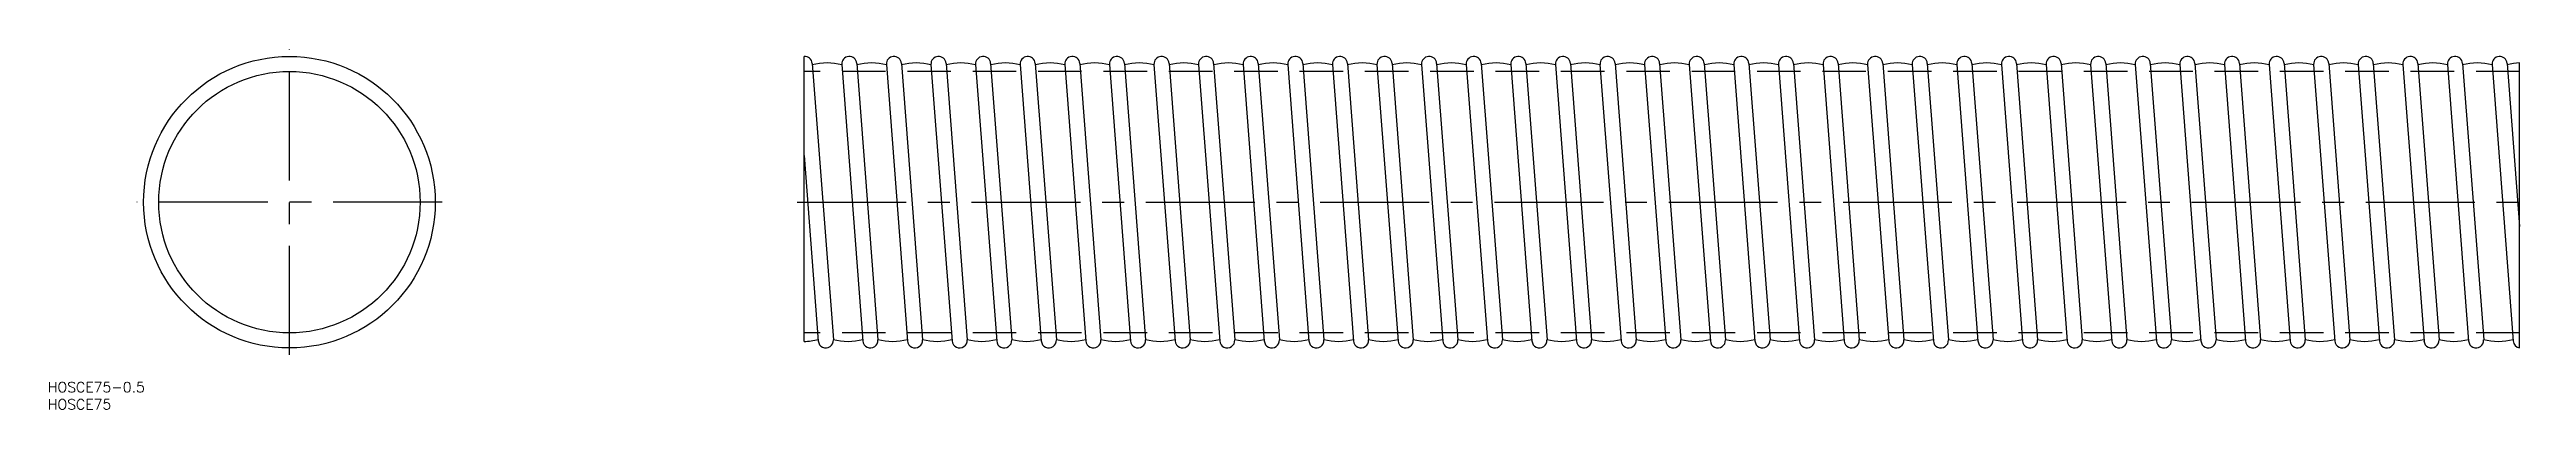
# Model space of a CAD drawing. Extents: x -70 to 652, y -60 to 44.
import ezdxf

# ---------------------------------------------------------------- set-up
doc = ezdxf.new("R2010")
doc.units = 0
doc.linetypes.add('CENTER', pattern=[50.8, 31.75, -6.35, 6.35, -6.35])
doc.linetypes.add('DASHED', pattern=[19.05, 12.7, -6.35])
doc.layers.get('0').update_dxf_attribs({"linetype": 'CONTINUOUS'})
doc.layers.add('CENTER', color=1, linetype='CENTER')
doc.styles.get("Standard").update_dxf_attribs({"font": 'txt.shx', "height": 3, "bigfont": 'bigfont.shx'})

msp = doc.modelspace()

# ---------------------------------------------------------------- linework, layer by layer
at = {"color": 7, "linetype": 'CONTINUOUS'}
for p, q in [((150, -40.6), (150, 42.49)), ((152.36, 40.47), (158.53, -40.13)), ((160.97, 40.13), (167.14, -40.47)), ((165.36, 40.47), (171.53, -40.13)), ((173.97, 40.13), (180.14, -40.47)), ((178.36, 40.47), (184.53, -40.13)), ((186.97, 40.13), (193.14, -40.47)), ((191.36, 40.47), (197.53, -40.13)), ((199.97, 40.13), (206.14, -40.47)), ((204.36, 40.47), (210.53, -40.13)), ((212.97, 40.13), (219.14, -40.47)), ((217.36, 40.47), (223.53, -40.13)), ((225.97, 40.13), (232.14, -40.47)), ((230.36, 40.47), (236.53, -40.13)), ((238.97, 40.13), (245.14, -40.47)), ((243.36, 40.47), (249.53, -40.13)), ((251.97, 40.13), (258.14, -40.47)), ((256.36, 40.47), (262.53, -40.13)), ((264.97, 40.13), (271.14, -40.47)), ((269.36, 40.47), (275.53, -40.13)), ((277.97, 40.13), (284.14, -40.47)), ((282.36, 40.47), (288.53, -40.13)), ((290.97, 40.13), (297.14, -40.47)), ((295.36, 40.47), (301.53, -40.13)), ((303.97, 40.13), (310.14, -40.47)), ((308.36, 40.47), (314.53, -40.13)), ((316.97, 40.13), (323.14, -40.47)), ((321.36, 40.47), (327.53, -40.13)), ((329.97, 40.13), (336.14, -40.47)), ((334.36, 40.47), (340.53, -40.13)), ((342.97, 40.13), (349.14, -40.47)), ((347.36, 40.47), (353.53, -40.13)), ((355.97, 40.13), (362.14, -40.47)), ((360.36, 40.47), (366.53, -40.13)), ((368.97, 40.13), (375.14, -40.47)), ((373.36, 40.47), (379.53, -40.13)), ((381.97, 40.13), (388.14, -40.47)), ((386.36, 40.47), (392.53, -40.13)), ((394.97, 40.13), (401.14, -40.47)), ((399.36, 40.47), (405.53, -40.13)), ((407.97, 40.13), (414.14, -40.47)), ((412.36, 40.47), (418.53, -40.13)), ((420.97, 40.13), (427.14, -40.47)), ((425.36, 40.47), (431.53, -40.13)), ((433.97, 40.13), (440.14, -40.47)), ((438.36, 40.47), (444.53, -40.13)), ((446.97, 40.13), (453.14, -40.47)), ((451.36, 40.47), (457.53, -40.13)), ((459.97, 40.13), (466.14, -40.47)), ((464.36, 40.47), (470.53, -40.13)), ((472.97, 40.13), (479.14, -40.47)), ((477.36, 40.47), (483.53, -40.13)), ((485.97, 40.13), (492.14, -40.47)), ((490.36, 40.47), (496.53, -40.13)), ((498.97, 40.13), (505.14, -40.47)), ((503.36, 40.47), (509.53, -40.13)), ((511.97, 40.13), (518.14, -40.47)), ((516.36, 40.47), (522.53, -40.13)), ((524.97, 40.13), (531.14, -40.47)), ((529.36, 40.47), (535.53, -40.13)), ((537.97, 40.13), (544.14, -40.47)), ((542.36, 40.47), (548.53, -40.13)), ((550.97, 40.13), (557.14, -40.47)), ((555.36, 40.47), (561.53, -40.13)), ((563.97, 40.13), (570.14, -40.47)), ((568.36, 40.47), (574.53, -40.13)), ((576.97, 40.13), (583.14, -40.47)), ((581.36, 40.47), (587.53, -40.13)), ((589.97, 40.13), (596.14, -40.47)), ((594.36, 40.47), (600.53, -40.13)), ((602.97, 40.13), (609.14, -40.47)), ((607.36, 40.47), (613.53, -40.13)), ((615.97, 40.13), (622.14, -40.47)), ((620.36, 40.47), (626.53, -40.13)), ((628.97, 40.13), (635.14, -40.47)), ((633.36, 40.47), (639.53, -40.13)), ((641.97, 40.13), (648.14, -40.47)), ((646.36, 40.47), (650, -7.11)), ((650, -42.47), (650, 40.58)), ((150, 13.65), (154.14, -40.47))]:
    msp.add_line(p, q, dxfattribs=at)
at = {"color": 3, "linetype": 'DASHED'}
for p, q in [((650, 38.1), (150, 38.1)), ((650, -38.1), (150, -38.1))]:
    msp.add_line(p, q, dxfattribs=at)
at = {"color": 7, "linetype": 'CONTINUOUS'}
for radius in [42.5, 38.1]:
    msp.add_circle((0, 0), radius, dxfattribs=at)
for centre, radius, start, end in [((150.17, 40.3), 2.2, 4.37293, 94.38572), ((156.69, 24.94), 15.66, 74.08783, 105.91217), ((163.17, 40.3), 2.2, 4.37293, 184.37293), ((169.69, 24.94), 15.66, 74.08783, 105.91217), ((176.17, 40.3), 2.2, 4.37293, 184.37293), ((182.69, 24.94), 15.66, 74.08783, 105.91217), ((189.17, 40.3), 2.2, 4.37293, 184.37293), ((195.69, 24.94), 15.66, 74.08783, 105.91217), ((202.17, 40.3), 2.2, 4.37293, 184.37293), ((208.69, 24.94), 15.66, 74.08783, 105.91217), ((215.17, 40.3), 2.2, 4.37293, 184.37293), ((221.69, 24.94), 15.66, 74.08783, 105.91217), ((228.17, 40.3), 2.2, 4.37293, 184.37293), ((234.69, 24.94), 15.66, 74.08783, 105.91217), ((241.17, 40.3), 2.2, 4.37293, 184.37293), ((247.69, 24.94), 15.66, 74.08783, 105.91217), ((254.17, 40.3), 2.2, 4.37293, 184.37293), ((260.69, 24.94), 15.66, 74.08783, 105.91217), ((267.17, 40.3), 2.2, 4.37293, 184.37293), ((273.69, 24.94), 15.66, 74.08783, 105.91217), ((280.17, 40.3), 2.2, 4.37293, 184.37293), ((286.69, 24.94), 15.66, 74.08783, 105.91217), ((293.17, 40.3), 2.2, 4.37293, 184.37293), ((299.69, 24.94), 15.66, 74.08783, 105.91217), ((306.17, 40.3), 2.2, 4.37293, 184.37293), ((312.69, 24.94), 15.66, 74.08783, 105.91217), ((319.17, 40.3), 2.2, 4.37293, 184.37293), ((325.69, 24.94), 15.66, 74.08783, 105.91217), ((332.17, 40.3), 2.2, 4.37293, 184.37293), ((338.69, 24.94), 15.66, 74.08783, 105.91217), ((345.17, 40.3), 2.2, 4.37293, 184.37293), ((351.69, 24.94), 15.66, 74.08783, 105.91217), ((358.17, 40.3), 2.2, 4.37293, 184.37293), ((364.69, 24.94), 15.66, 74.08783, 105.91217), ((371.17, 40.3), 2.2, 4.37293, 184.37293), ((377.69, 24.94), 15.66, 74.08783, 105.91217), ((384.17, 40.3), 2.2, 4.37293, 184.37293), ((390.69, 24.94), 15.66, 74.08783, 105.91217), ((397.17, 40.3), 2.2, 4.37293, 184.37293), ((403.69, 24.94), 15.66, 74.08783, 105.91217), ((410.17, 40.3), 2.2, 4.37293, 184.37293), ((416.69, 24.94), 15.66, 74.08783, 105.91217), ((423.17, 40.3), 2.2, 4.37293, 184.37293), ((429.69, 24.94), 15.66, 74.08783, 105.91217), ((436.17, 40.3), 2.2, 4.37293, 184.37293), ((442.69, 24.94), 15.66, 74.08783, 105.91217), ((449.17, 40.3), 2.2, 4.37293, 184.37293), ((455.69, 24.94), 15.66, 74.08783, 105.91217), ((462.17, 40.3), 2.2, 4.37293, 184.37293), ((468.69, 24.94), 15.66, 74.08783, 105.91217), ((475.17, 40.3), 2.2, 4.37293, 184.37293), ((481.69, 24.94), 15.66, 74.08783, 105.91217), ((488.17, 40.3), 2.2, 4.37293, 184.37293), ((494.69, 24.94), 15.66, 74.08783, 105.91217), ((501.17, 40.3), 2.2, 4.37293, 184.37293), ((507.69, 24.94), 15.66, 74.08783, 105.91217), ((514.17, 40.3), 2.2, 4.37293, 184.37293), ((520.69, 24.94), 15.66, 74.08783, 105.91217), ((527.17, 40.3), 2.2, 4.37293, 184.37293), ((533.69, 24.94), 15.66, 74.08783, 105.91217), ((540.17, 40.3), 2.2, 4.37293, 184.37293), ((546.69, 24.94), 15.66, 74.08783, 105.91217), ((553.17, 40.3), 2.2, 4.37293, 184.37293), ((559.69, 24.94), 15.66, 74.08783, 105.91217), ((566.17, 40.3), 2.2, 4.37293, 184.37293), ((572.69, 24.94), 15.66, 74.08783, 105.91217), ((579.17, 40.3), 2.2, 4.37293, 184.37293), ((585.69, 24.94), 15.66, 74.08783, 105.91217), ((592.17, 40.3), 2.2, 4.37293, 184.37293), ((598.69, 24.94), 15.66, 74.08783, 105.91217), ((605.17, 40.3), 2.2, 4.37293, 184.37293), ((611.69, 24.94), 15.66, 74.08783, 105.91217), ((618.17, 40.3), 2.2, 4.37293, 184.37293), ((624.69, 24.94), 15.66, 74.08783, 105.91217), ((631.17, 40.3), 2.2, 4.37293, 184.37293), ((637.69, 24.94), 15.66, 74.08783, 105.91217), ((644.17, 40.3), 2.2, 4.37293, 184.37293), ((650.69, 24.94), 15.66, 92.52955, 105.91217), ((149.81, -24.94), 15.66, 270.69945, 285.91217), ((156.33, -40.3), 2.2, 184.37293, 4.37293), ((162.81, -24.94), 15.66, 254.08783, 285.91217), ((169.33, -40.3), 2.2, 184.37293, 4.37293), ((175.81, -24.94), 15.66, 254.08783, 285.91217), ((182.33, -40.3), 2.2, 184.37293, 4.37293), ((188.81, -24.94), 15.66, 254.08783, 285.91217), ((195.33, -40.3), 2.2, 184.37293, 4.37293), ((201.81, -24.94), 15.66, 254.08783, 285.91217), ((208.33, -40.3), 2.2, 184.37293, 4.37293), ((214.81, -24.94), 15.66, 254.08783, 285.91217), ((221.33, -40.3), 2.2, 184.37293, 4.37293), ((227.81, -24.94), 15.66, 254.08783, 285.91217), ((234.33, -40.3), 2.2, 184.37293, 4.37293), ((240.81, -24.94), 15.66, 254.08783, 285.91217), ((247.33, -40.3), 2.2, 184.37293, 4.37293), ((253.81, -24.94), 15.66, 254.08783, 285.91217), ((260.33, -40.3), 2.2, 184.37293, 4.37293), ((266.81, -24.94), 15.66, 254.08783, 285.91217), ((273.33, -40.3), 2.2, 184.37293, 4.37293), ((279.81, -24.94), 15.66, 254.08783, 285.91217), ((286.33, -40.3), 2.2, 184.37293, 4.37293), ((292.81, -24.94), 15.66, 254.08783, 285.91217), ((299.33, -40.3), 2.2, 184.37293, 4.37293), ((305.81, -24.94), 15.66, 254.08783, 285.91217), ((312.33, -40.3), 2.2, 184.37293, 4.37293), ((318.81, -24.94), 15.66, 254.08783, 285.91217), ((325.33, -40.3), 2.2, 184.37293, 4.37293), ((331.81, -24.94), 15.66, 254.08783, 285.91217), ((338.33, -40.3), 2.2, 184.37293, 4.37293), ((344.81, -24.94), 15.66, 254.08783, 285.91217), ((351.33, -40.3), 2.2, 184.37293, 4.37293), ((357.81, -24.94), 15.66, 254.08783, 285.91217), ((364.33, -40.3), 2.2, 184.37293, 4.37293), ((370.81, -24.94), 15.66, 254.08783, 285.91217), ((377.33, -40.3), 2.2, 184.37293, 4.37293), ((383.81, -24.94), 15.66, 254.08783, 285.91217), ((390.33, -40.3), 2.2, 184.37293, 4.37293), ((396.81, -24.94), 15.66, 254.08783, 285.91217), ((403.33, -40.3), 2.2, 184.37293, 4.37293), ((409.81, -24.94), 15.66, 254.08783, 285.91217), ((416.33, -40.3), 2.2, 184.37293, 4.37293), ((422.81, -24.94), 15.66, 254.08783, 285.91217), ((429.33, -40.3), 2.2, 184.37293, 4.37293), ((435.81, -24.94), 15.66, 254.08783, 285.91217), ((442.33, -40.3), 2.2, 184.37293, 4.37293), ((448.81, -24.94), 15.66, 254.08783, 285.91217), ((455.33, -40.3), 2.2, 184.37293, 4.37293), ((461.81, -24.94), 15.66, 254.08783, 285.91217), ((468.33, -40.3), 2.2, 184.37293, 4.37293), ((474.81, -24.94), 15.66, 254.08783, 285.91217), ((481.33, -40.3), 2.2, 184.37293, 4.37293), ((487.81, -24.94), 15.66, 254.08783, 285.91217), ((494.33, -40.3), 2.2, 184.37293, 4.37293), ((500.81, -24.94), 15.66, 254.08783, 285.91217), ((507.33, -40.3), 2.2, 184.37293, 4.37293), ((513.81, -24.94), 15.66, 254.08783, 285.91217), ((520.33, -40.3), 2.2, 184.37293, 4.37293), ((526.81, -24.94), 15.66, 254.08783, 285.91217), ((533.33, -40.3), 2.2, 184.37293, 4.37293), ((539.81, -24.94), 15.66, 254.08783, 285.91217), ((546.33, -40.3), 2.2, 184.37293, 4.37293), ((552.81, -24.94), 15.66, 254.08783, 285.91217), ((559.33, -40.3), 2.2, 184.37293, 4.37293), ((565.81, -24.94), 15.66, 254.08783, 285.91217), ((572.33, -40.3), 2.2, 184.37293, 4.37293), ((578.81, -24.94), 15.66, 254.08783, 285.91217), ((585.33, -40.3), 2.2, 184.37293, 4.37293), ((591.81, -24.94), 15.66, 254.08783, 285.91217), ((598.33, -40.3), 2.2, 184.37293, 4.37293), ((604.81, -24.94), 15.66, 254.08783, 285.91217), ((611.33, -40.3), 2.2, 184.37293, 4.37293), ((617.81, -24.94), 15.66, 254.08783, 285.91217), ((624.33, -40.3), 2.2, 184.37293, 4.37293), ((630.81, -24.94), 15.66, 254.08783, 285.91217), ((637.33, -40.3), 2.2, 184.37293, 4.37293), ((643.81, -24.94), 15.66, 254.08783, 285.91217), ((650.33, -40.3), 2.2, 184.37293, 261.32659)]:
    msp.add_arc(centre, radius, start, end, dxfattribs=at)
at = {"layer": 'CENTER', "color": 1, "linetype": 'CENTER'}
for p, q in [((0, -44.5), (0, 44.5)), ((44.5, 0), (-44.5, 0)), ((148, 0), (652, 0))]:
    msp.add_line(p, q, dxfattribs=at)

# ---------------------------------------------------------------- texts
at = {"color": 7, "linetype": 'CONTINUOUS'}
for s, p in [('HOSCE75-0.5', (-70.44, -55.43)), ('HOSCE75', (-70.44, -60.43))]:
    msp.add_text(s, height=3, dxfattribs=at).set_placement(p)

doc.saveas('drawing.dxf')
